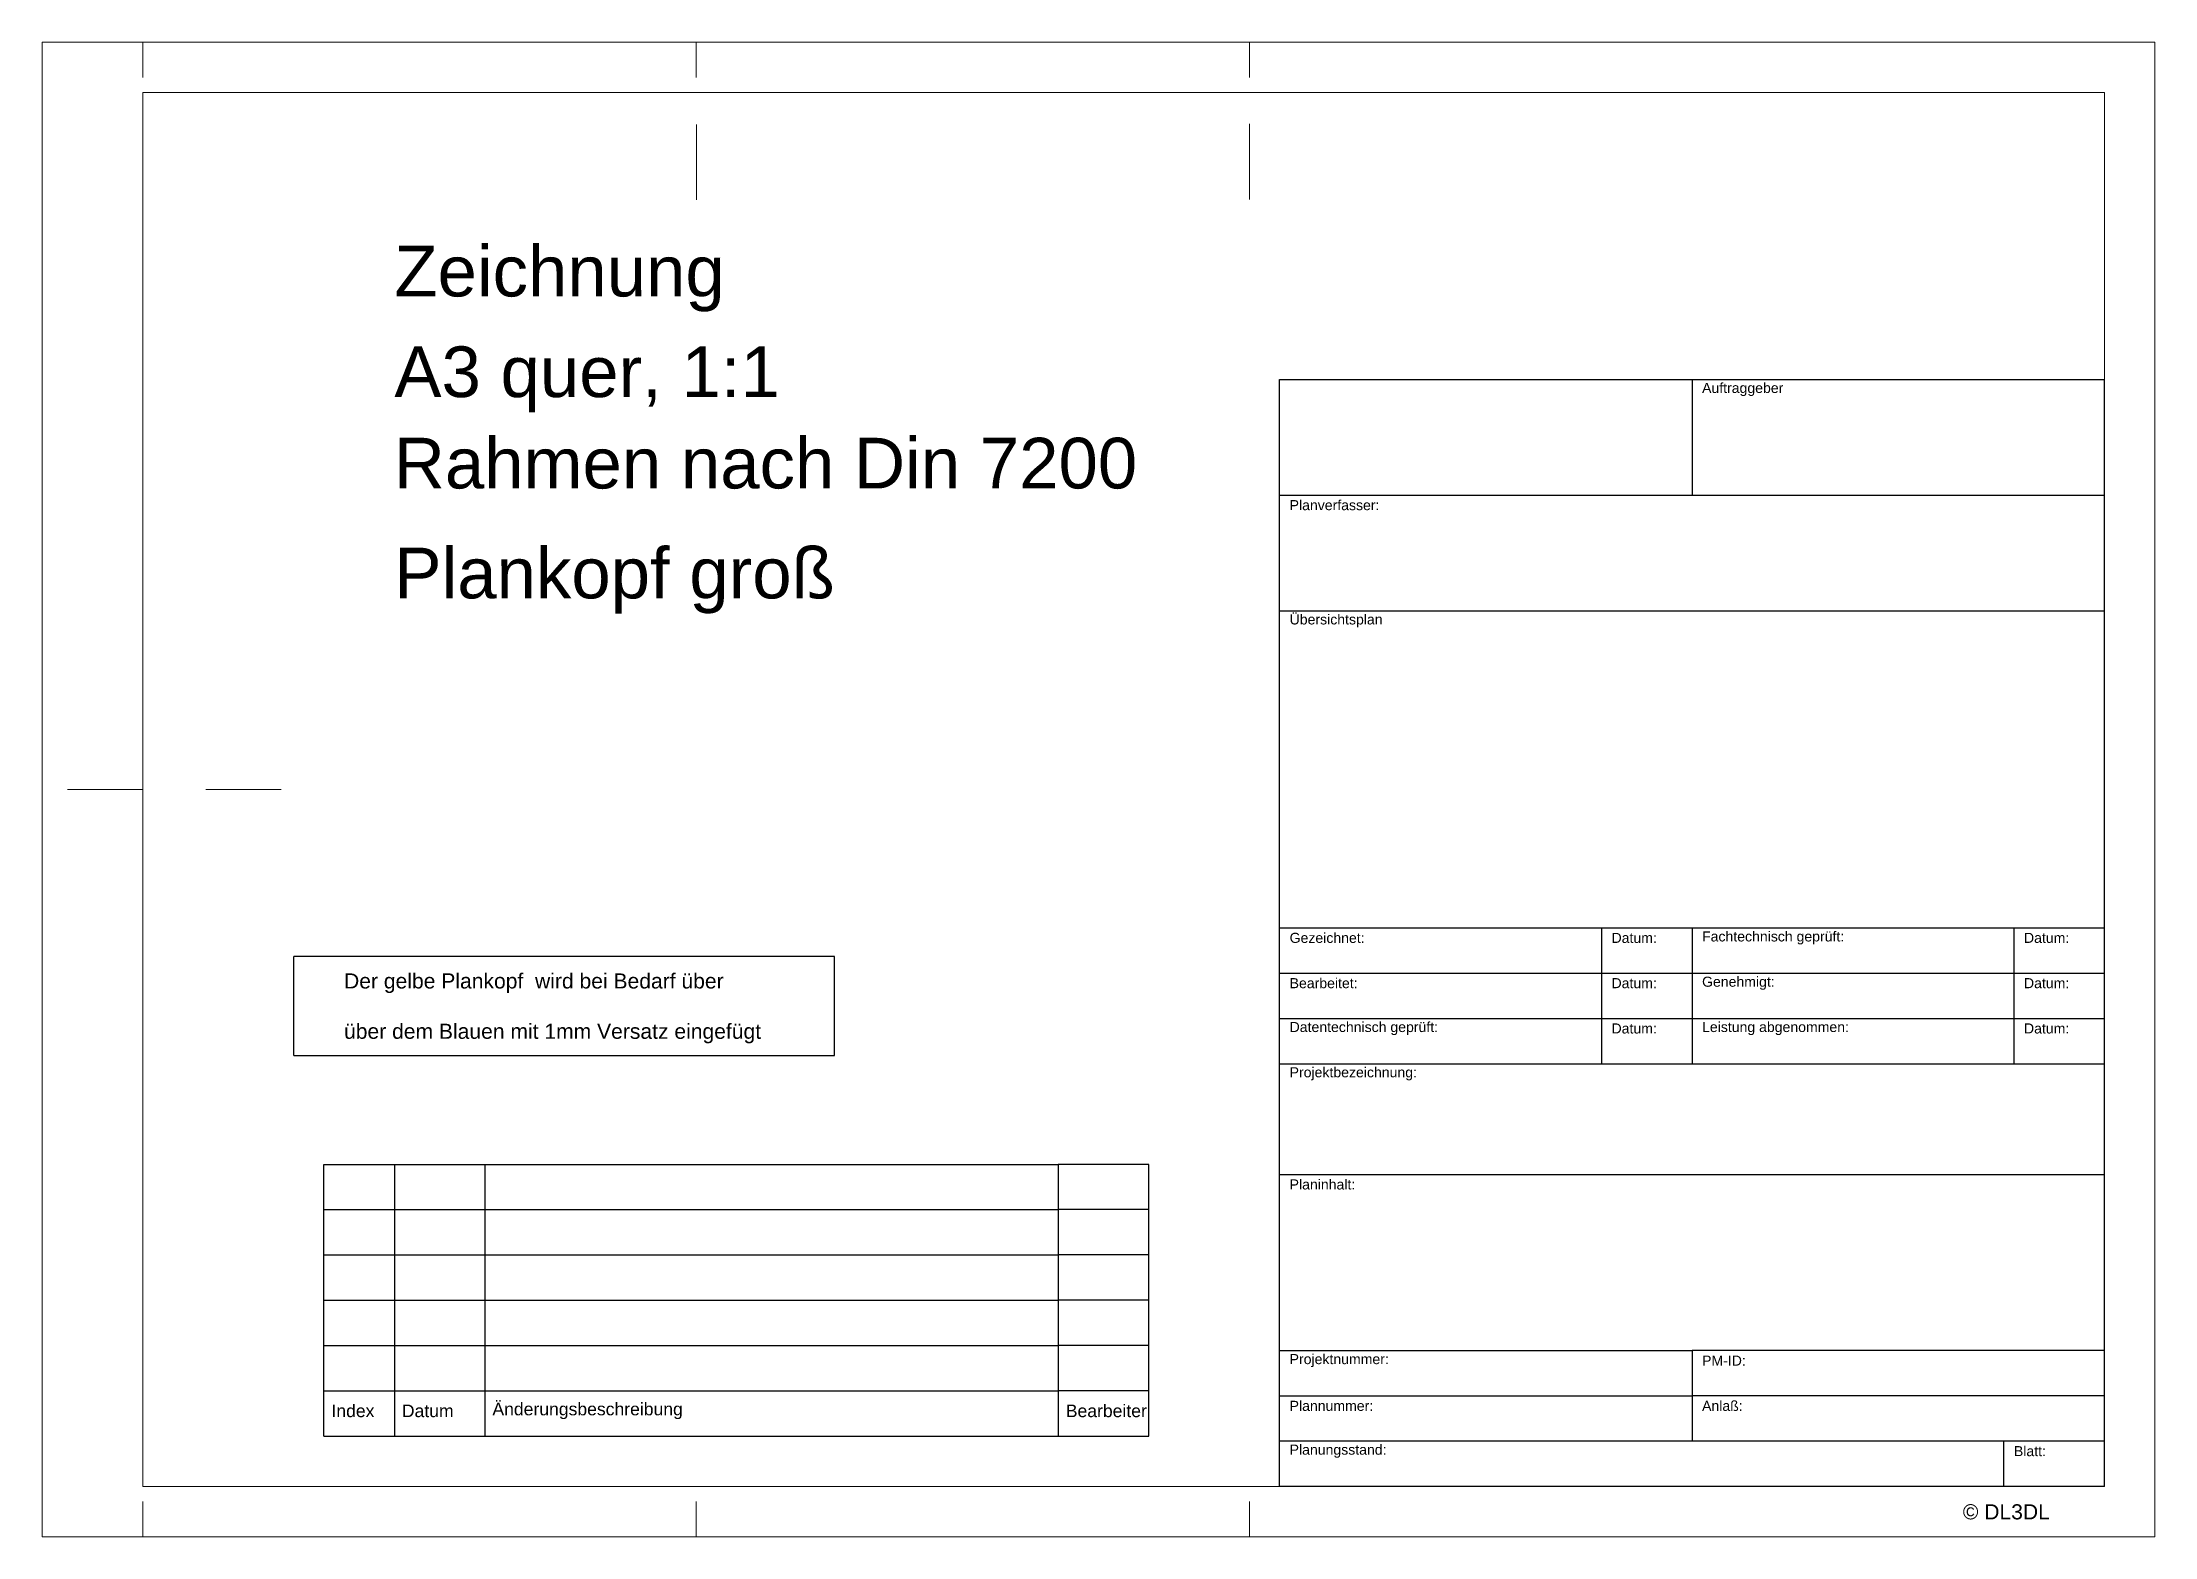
# Model space of a CAD drawing. Extents: x 0 to 420, y 0 to 297.
import ezdxf

# ---------------------------------------------------------------- set-up
doc = ezdxf.new("R2010")
doc.units = 0
for name, color, linetype, lineweight, true_color in [('BLATTRAHMEN_A3_QUER', 5, 'CONTINUOUS', 5, 0x0000ff), ('Copyright', 5, 'CONTINUOUS', 25, 0x0000ff), ('FALTUNG_LOCHUNG', 3, 'CONTINUOUS', 5, 0x00ff00), ('VERMAßUNG', 1, 'CONTINUOUS', 5, 0xff0000)]:
    doc.layers.add(name, color=color, linetype=linetype, lineweight=lineweight, true_color=true_color)
for name, color, linetype, true_color in [('PLANKOPF_TABELLE', 5, 'CONTINUOUS', 0x0000ff), ('PLANKOPF_TEXT_VORGABE', 1, 'CONTINUOUS', 0xff0000), ('Zeichnung', 3, 'CONTINUOUS', 0x00ff00), ('Zusatzfeld', 2, 'CONTINUOUS', 0xffff00), ('Zusatzfeld text klein', 2, 'CONTINUOUS', 0xffff00)]:
    doc.layers.add(name, color=color, linetype=linetype, true_color=true_color)
doc.styles.add('textstyle0', font='')
doc.styles.add('textstyle1', font='')
doc.styles.add('textstyle10', font='')
doc.styles.add('textstyle11', font='')
doc.styles.add('textstyle12', font='')
doc.styles.add('textstyle13', font='')
doc.styles.add('textstyle14', font='')
doc.styles.add('textstyle15', font='')
doc.styles.add('textstyle16', font='')
doc.styles.add('textstyle17', font='')
doc.styles.add('textstyle18', font='')
doc.styles.add('textstyle19', font='')
doc.styles.add('textstyle2', font='')
doc.styles.add('textstyle20', font='')
doc.styles.add('textstyle21', font='')
doc.styles.add('textstyle22', font='')
doc.styles.add('textstyle23', font='')
doc.styles.add('textstyle24', font='')
doc.styles.add('textstyle25', font='')
doc.styles.add('textstyle26', font='')
doc.styles.add('textstyle27', font='')
doc.styles.add('textstyle28', font='')
doc.styles.add('textstyle29', font='')
doc.styles.add('textstyle3', font='')
doc.styles.add('textstyle30', font='')
doc.styles.add('textstyle31', font='')
doc.styles.add('textstyle32', font='')
doc.styles.add('textstyle33', font='')
doc.styles.add('textstyle4', font='')
doc.styles.add('textstyle5', font='')
doc.styles.add('textstyle6', font='')
doc.styles.add('textstyle7', font='')
doc.styles.add('textstyle8', font='')
doc.styles.add('textstyle9', font='')
doc.styles.get('textstyle0').set_extended_font_data('Liberation Sans')
doc.styles.get('textstyle1').set_extended_font_data('Liberation Sans')
doc.styles.get('textstyle10').set_extended_font_data('Liberation Sans')
doc.styles.get('textstyle11').set_extended_font_data('Liberation Sans')
doc.styles.get('textstyle12').set_extended_font_data('Liberation Sans')
doc.styles.get('textstyle13').set_extended_font_data('Liberation Sans')
doc.styles.get('textstyle14').set_extended_font_data('Liberation Sans')
doc.styles.get('textstyle15').set_extended_font_data('Liberation Sans')
doc.styles.get('textstyle16').set_extended_font_data('Liberation Sans')
doc.styles.get('textstyle17').set_extended_font_data('Liberation Sans')
doc.styles.get('textstyle18').set_extended_font_data('Liberation Sans')
doc.styles.get('textstyle19').set_extended_font_data('Liberation Sans')
doc.styles.get('textstyle2').set_extended_font_data('Liberation Sans')
doc.styles.get('textstyle20').set_extended_font_data('Liberation Sans')
doc.styles.get('textstyle21').set_extended_font_data('Liberation Sans')
doc.styles.get('textstyle22').set_extended_font_data('Liberation Sans')
doc.styles.get('textstyle23').set_extended_font_data('Liberation Sans')
doc.styles.get('textstyle24').set_extended_font_data('Liberation Sans')
doc.styles.get('textstyle25').set_extended_font_data('Liberation Sans')
doc.styles.get('textstyle26').set_extended_font_data('Liberation Sans')
doc.styles.get('textstyle27').set_extended_font_data('Liberation Sans')
doc.styles.get('textstyle28').set_extended_font_data('Liberation Sans')
doc.styles.get('textstyle29').set_extended_font_data('Liberation Sans')
doc.styles.get('textstyle3').set_extended_font_data('Liberation Sans')
doc.styles.get('textstyle30').set_extended_font_data('Liberation Sans')
doc.styles.get('textstyle31').set_extended_font_data('Liberation Sans')
doc.styles.get('textstyle32').set_extended_font_data('Liberation Sans')
doc.styles.get('textstyle33').set_extended_font_data('Liberation Sans')
doc.styles.get('textstyle4').set_extended_font_data('Liberation Sans')
doc.styles.get('textstyle5').set_extended_font_data('Liberation Sans')
doc.styles.get('textstyle6').set_extended_font_data('Liberation Sans')
doc.styles.get('textstyle7').set_extended_font_data('Liberation Sans')
doc.styles.get('textstyle8').set_extended_font_data('Liberation Sans')
doc.styles.get('textstyle9').set_extended_font_data('Liberation Sans')

msp = doc.modelspace()

# ---------------------------------------------------------------- linework, layer by layer
at = {"layer": 'BLATTRAHMEN_A3_QUER'}
for p, q in [((0, 0), (0, 297)), ((0, 297), (420, 297)), ((420, 0), (420, 297)), ((20, 287), (410, 287)), ((20, 10), (20, 287)), ((410, 287), (410, 10)), ((410, 10), (20, 10)), ((0, 0), (420, 0))]:
    msp.add_line(p, q, dxfattribs=at)
at = {"layer": 'FALTUNG_LOCHUNG'}
for p, q in [((20, 290), (20, 297)), ((130, 290), (130, 297)), ((240, 290), (240, 297)), ((20, 148.5), (5, 148.5)), ((20, 0), (20, 7)), ((130, 0), (130, 7)), ((240, 0), (240, 7))]:
    msp.add_line(p, q, dxfattribs=at)
at = {"layer": 'PLANKOPF_TABELLE'}
for p, q in [((246, 207), (246, 230)), ((246, 230), (328, 230)), ((328, 230), (410, 230)), ((328, 230), (328, 207)), ((410, 207), (410, 230)), ((246, 184), (246, 207)), ((246, 207), (410, 207)), ((410, 184), (410, 207)), ((246, 121), (246, 184)), ((246, 184), (410, 184)), ((410, 121), (410, 184)), ((246, 112), (246, 121)), ((246, 121), (310, 121)), ((310, 121), (310, 94)), ((310, 121), (328, 121)), ((328, 121), (328, 112)), ((328, 121), (392, 121)), ((392, 121), (392, 112)), ((392, 121), (410, 121)), ((410, 112), (410, 121)), ((246, 103), (246, 112)), ((246, 112), (310, 112)), ((310, 112), (328, 112)), ((328, 112), (328, 103)), ((328, 112), (392, 112)), ((392, 112), (392, 103)), ((392, 112), (410, 112)), ((410, 103), (410, 112)), ((246, 94), (246, 103)), ((246, 103), (310, 103)), ((310, 103), (328, 103)), ((328, 103), (328, 94)), ((328, 103), (392, 103)), ((392, 103), (392, 94)), ((392, 103), (410, 103)), ((410, 94), (410, 103)), ((246, 72), (246, 94)), ((246, 94), (410, 94)), ((410, 72), (410, 94)), ((246, 37), (246, 72)), ((246, 72), (410, 72)), ((410, 37), (410, 72)), ((246, 10), (246, 37)), ((246, 37), (328, 37)), ((410, 37), (328, 37)), ((328, 37), (328, 19)), ((410, 28), (410, 37)), ((246, 28), (328, 28)), ((410, 28), (328, 28)), ((410, 19), (410, 28)), ((390, 19), (246, 19)), ((390, 10), (390, 19)), ((410, 19), (390, 19)), ((410, 10), (410, 19)), ((390, 10), (246, 10)), ((410, 10), (390, 10))]:
    msp.add_line(p, q, dxfattribs=at)
at = {"layer": 'VERMAßUNG'}
for p, q in [((32.5, 287), (47.5, 287)), ((0, 265.69), (0, 280.69)), ((20, 265.69), (20, 280.69)), ((130.05, 265.69), (130.05, 280.69)), ((239.99, 265.78), (239.99, 280.78)), ((410, 265.78), (410, 280.78)), ((32.5, 148.5), (47.5, 148.5))]:
    msp.add_line(p, q, dxfattribs=at)
at = {"layer": 'Zeichnung'}
for p, q in [((50, 95.61), (50.02, 115.32)), ((157.53, 115.32), (50.02, 115.32)), ((157.53, 95.61), (157.53, 115.32)), ((50.01, 95.62), (157.53, 95.61))]:
    msp.add_line(p, q, dxfattribs=at)
at = {"layer": 'Zusatzfeld'}
for p, q in [((56, 65), (56, 74)), ((56, 74), (70, 74)), ((70, 74), (70, 65)), ((70, 74), (88, 74)), ((88, 74), (88, 65)), ((88, 74), (202, 74)), ((220, 74), (202, 74)), ((202, 74), (202, 65)), ((220, 65), (220, 74)), ((56, 56), (56, 65)), ((56, 65), (70, 65)), ((70, 65), (70, 56)), ((70, 65), (88, 65)), ((88, 65), (88, 56)), ((88, 65), (202, 65)), ((220, 65), (202, 65)), ((202, 65), (202, 56)), ((220, 56), (220, 65)), ((56, 47), (56, 56)), ((56, 56), (70, 56)), ((70, 56), (70, 47)), ((70, 56), (88, 56)), ((88, 56), (88, 47)), ((88, 56), (202, 56)), ((220, 56), (202, 56)), ((202, 56), (202, 47)), ((220, 47), (220, 56)), ((56, 38), (56, 47)), ((56, 47), (70, 47)), ((70, 47), (70, 38)), ((70, 47), (88, 47)), ((88, 47), (88, 38)), ((88, 47), (202, 47)), ((220, 47), (202, 47)), ((202, 47), (202, 38)), ((220, 38), (220, 47)), ((56, 29), (56, 38)), ((56, 38), (70, 38)), ((70, 38), (70, 29)), ((70, 38), (88, 38)), ((88, 38), (88, 29)), ((88, 38), (202, 38)), ((220, 38), (202, 38)), ((202, 38), (202, 29)), ((220, 29), (220, 38)), ((56, 20), (56, 29)), ((56, 29), (70, 29)), ((70, 29), (70, 20)), ((70, 29), (88, 29)), ((88, 29), (88, 20)), ((88, 29), (202, 29)), ((220, 29), (202, 29)), ((202, 29), (202, 20)), ((220, 20), (220, 29)), ((56, 20), (220, 20))]:
    msp.add_line(p, q, dxfattribs=at)

# ---------------------------------------------------------------- texts
at = {"layer": 'Copyright', "insert": (381.85, 4.93), "char_height": 1.5, "attachment_point": 4, "style": 'textstyle2'}
msp.add_mtext('\\H3;© DL3DL', dxfattribs=at)
at = {"layer": 'PLANKOPF_TEXT_VORGABE', "char_height": 2, "attachment_point": 4}
for s, insert, style in [('Auftraggeber', (330, 228), 'textstyle3'), ('Planverfasser:', (248, 205), 'textstyle4'), ('Übersichtsplan', (248, 182), 'textstyle5'), ('Gezeichnet:', (248, 119), 'textstyle6'), ('Datum:', (312, 119), 'textstyle10'), ('Fachtechnisch geprüft:', (330, 119), 'textstyle16'), ('Datum:', (394, 119), 'textstyle13'), ('Bearbeitet:', (248, 110), 'textstyle7'), ('Datum:', (312, 110), 'textstyle11'), ('Genehmigt:', (330, 110), 'textstyle17'), ('Datum:', (394, 110), 'textstyle14'), ('Datentechnisch geprüft:', (248, 101), 'textstyle8'), ('Datum:', (312, 101), 'textstyle12'), ('Leistung abgenommen:', (330, 101), 'textstyle18'), ('Datum:', (394, 101), 'textstyle15'), ('Projektbezeichnung:', (248, 92), 'textstyle9'), ('Planinhalt:', (248, 70), 'textstyle19'), ('Projektnummer:', (248, 35), 'textstyle20'), ('PM-ID:', (330, 35), 'textstyle23'), ('Plannummer:', (248, 26), 'textstyle21'), ('Anlaß:', (330, 26), 'textstyle24'), ('Planungsstand:', (248, 17), 'textstyle22'), ('Blatt:', (392, 17), 'textstyle25')]:
    msp.add_mtext(s, dxfattribs=dict(at, insert=insert, style=style))
at = {"layer": 'Zeichnung', "char_height": 3, "attachment_point": 4}
for s, insert, style in [('\\H10.0714;Zeichnung', (70, 250), 'textstyle27'), ('\\H10.0714;A3 quer, 1:1', (70, 230), 'textstyle26'), ('\\H10.0714;Rahmen nach Din 7200', (69.89, 213.29), 'textstyle28'), ('\\H10.0714;Plankopf groß', (70, 190), 'textstyle29'), ('Der gelbe Plankopf  wird bei Bedarf über', (60, 110), 'textstyle0'), ('über dem Blauen mit 1mm Versatz eingefügt', (60, 100), 'textstyle1')]:
    msp.add_mtext(s, dxfattribs=dict(at, insert=insert, style=style))
at = {"layer": 'Zusatzfeld text klein', "char_height": 1, "attachment_point": 4}
for s, insert, style in [('\\H2.5;Index', (57.5, 25), 'textstyle30'), ('\\H2.5;Datum', (71.5, 25), 'textstyle31'), ('\\H2.5;Änderungsbeschreibung', (89.5, 25), 'textstyle32'), ('\\H2.5;Bearbeiter', (203.5, 25), 'textstyle33')]:
    msp.add_mtext(s, dxfattribs=dict(at, insert=insert, style=style))

doc.saveas('drawing.dxf')
